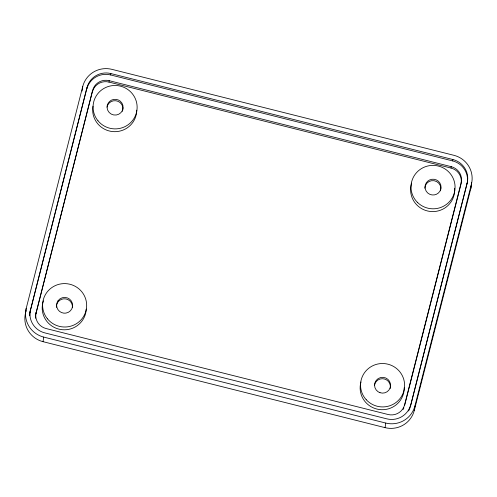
<?xml version="1.0" encoding="UTF-8"?>
<svg xmlns="http://www.w3.org/2000/svg" width="497" height="497" viewBox="0 0 497 497"><rect width="100%" height="100%" fill="white"/><g stroke="black" fill="none" stroke-linecap="round" stroke-linejoin="round"><path stroke-width="0.75" d="M25.682 312.097L26.235 308.277L82.75 86.441A24.049 23.676 8.3 0 1 111.918 69.35L453.96 155.325A24.049 23.676 8.3 0 1 471.429 184.132L470.765 188.723L414.249 410.559A24.049 23.676 8.3 0 1 385.082 427.65L43.04 341.675A24.049 23.676 8.3 0 1 25.571 312.868M30.031 312.663L30.218 311.377M29.727 315.757A19.644 19.34 8.3 0 1 30.311 310.737L87.025 87.515A19.644 19.34 8.3 0 1 110.843 73.562L452.885 159.531A19.644 19.34 8.3 0 1 467.155 183.058L410.441 406.285L467.155 183.058M35.604 318.248A13.63 13.419 8.3 0 1 35.939 313.595L92.653 90.373A13.63 13.419 8.3 0 1 109.185 80.688L451.22 166.663A13.63 13.419 8.3 0 1 461.123 182.989L404.608 404.819A13.63 13.419 8.3 0 1 388.082 414.504L46.041 328.529A13.63 13.419 8.3 0 1 36.138 312.203M43.04 341.675L43.711 337.084A24.049 23.676 8.3 0 1 26.235 308.277M82.08 91.032L82.75 86.441M30.311 310.737L87.025 87.515M35.939 313.595L92.653 90.373M92.448 91.759A13.63 13.419 8.3 0 1 108.98 82.08L109.185 80.688M86.826 88.907A19.644 19.34 8.3 0 1 110.645 74.948L110.843 73.562M385.082 427.65L385.753 423.059A24.049 23.676 8.3 0 0 414.92 405.968L471.429 184.132M414.249 410.559L414.92 405.968M461.054 183.809A13.63 13.419 8.3 0 0 451.015 168.054L451.22 166.663M467.099 183.834A19.644 19.34 8.3 0 0 452.68 160.922L452.885 159.531M25.757 312.11L26.142 310.606M404.601 405.459L460.918 184.375M110.645 74.948L452.68 160.922M108.98 82.08L451.015 168.054M43.711 337.084L385.753 423.059M471.479 182.585A24.049 23.676 8.3 0 1 470.765 188.723M30.516 309.351A19.644 19.34 8.3 0 0 44.786 332.878L386.821 418.847A19.644 19.34 8.3 0 0 410.646 404.893M374.446 385.386A8.014 7.89 8.3 0 1 390.226 385.1L390.362 387.157A8.014 7.89 8.3 0 1 390.151 388.517M404.198 387.716A22.048 21.706 8.3 0 1 379.317 409.522A22.048 21.706 8.3 0 1 360.965 381.982M454.6 188.214A22.048 21.706 8.3 0 1 430.11 211.442A22.048 21.706 8.3 0 1 411.653 183.151M56.441 307.326A8.014 7.89 8.3 0 1 56.906 303.934L57.876 302.114A8.014 7.89 8.3 0 1 72.407 307.45M122.417 111.34A8.014 7.89 8.3 0 0 120.075 102.575L118.311 101.45A8.014 7.89 8.3 0 0 107.01 107.141M424.829 188.239A8.014 7.89 8.3 0 1 434.105 180.703A8.014 7.89 8.3 0 1 440.516 190.78M86.242 309.091A22.048 21.706 8.3 0 1 60.087 329.399A22.048 21.706 8.3 0 1 43.419 300.84M136.731 110.21A22.048 21.706 8.3 0 1 112.757 131.587A22.048 21.706 8.3 0 1 92.97 106.209M410.273 406.894A19.644 19.34 8.3 0 1 409.652 408.689M409.41 409.273A19.644 19.34 8.3 0 1 408.553 410.976M403.862 407.882A13.63 13.419 8.3 0 1 403.098 409.466M107.215 105.749L107.116 107.812A8.014 7.89 8.3 0 0 118.771 114.217A8.014 7.89 8.3 0 0 120.274 101.183L118.516 100.059A8.014 7.89 8.3 0 0 107.215 105.749M440.721 189.388L439.87 191.27A8.014 7.89 8.3 0 1 426.351 191.42A8.014 7.89 8.3 0 1 431.868 179.287A8.014 7.89 8.3 0 1 440.721 189.388M58.081 300.728L57.112 302.549A8.014 7.89 8.3 0 0 63.902 313.166L65.989 313.091A8.014 7.89 8.3 0 0 71.406 301.12A8.014 7.89 8.3 0 0 58.081 300.728M380 392.692L378.124 391.773A8.014 7.89 8.3 0 1 378.111 378.646A8.014 7.89 8.3 0 1 390.425 383.709L390.567 385.765A8.014 7.89 8.3 0 1 380 392.692M366.264 399.756A22.048 21.706 8.3 0 0 403.564 391.922A22.048 21.706 8.3 0 0 377.882 363.99A22.048 21.706 8.3 0 0 366.264 399.756M417.71 202.633A22.048 21.706 8.3 0 0 454.42 192.476A22.048 21.706 8.3 0 0 426.991 166.197A22.048 21.706 8.3 0 0 417.71 202.633M47.476 318.863A22.048 21.706 8.3 0 0 85.186 313.222A22.048 21.706 8.3 0 0 61.224 283.843A22.048 21.706 8.3 0 0 47.476 318.863M97.977 120.777A22.048 21.706 8.3 0 0 135.675 115.055A22.048 21.706 8.3 0 0 111.651 85.726A22.048 21.706 8.3 0 0 97.977 120.777"/></g></svg>
